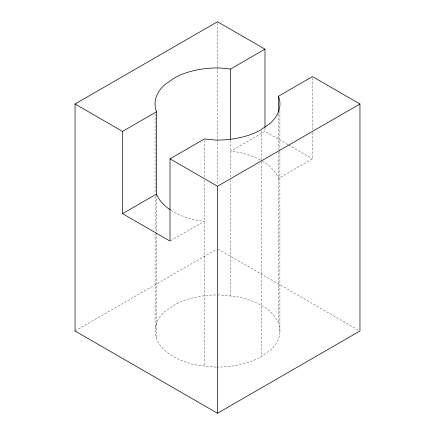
<?xml version="1.0" encoding="UTF-8"?>
<svg xmlns="http://www.w3.org/2000/svg" width="435" height="435" viewBox="0 0 435 435"><rect width="100%" height="100%" fill="white"/><g stroke="black" fill="none" stroke-linecap="round" stroke-linejoin="round"><path stroke-width="0.33" stroke-dasharray="2.17 1.63" d="M287.85 144.616L264.986 131.413L230.583 151.277L236.325 151.864A62.455 36.056 0 0 1 261.979 160.934M170.596 240.74L204.417 221.214L198.675 220.627A62.455 36.056 0 0 1 171.423 210.589M312.471 132.539L312.471 158.829L278.482 178.47A62.455 36.056 0 0 0 262.522 161.254M75.043 331.002L216.325 249.434M288.438 144.953L312.471 158.829M218.087 249.092L358.783 330.328M312.471 77.93L312.471 131.865M279.895 111.034L279.895 150.456M279.895 151.135L279.895 332.601M278.482 113.747L278.482 149.477M278.482 152.174L278.482 323.227M264.986 128.042L264.986 131.413M261.446 130.728L261.446 161.314M261.446 161.994L261.446 356.374M230.583 140.489L230.583 177.105M230.583 179.824L230.583 296.034M217.5 23.109L217.5 66.609M217.5 67.289L217.5 184.87M204.417 140.315L204.417 177.393M204.417 180.09L204.417 365.971M156.518 194.706L156.518 232.083M156.518 232.763L156.518 338.783M155.105 113.954L155.105 193.472M155.105 196.19L155.105 230.854M155.105 233.573L155.105 329.404M216.76 367.058A62.455 36.056 0 0 0 259.662 357.603L270.151 350.398A62.455 36.056 0 0 0 236.325 296.621L220.268 294.979A62.455 36.056 0 0 0 216.88 294.946M216.081 367.053A62.455 36.056 0 0 1 214.732 367.026L198.675 365.384A62.455 36.056 0 0 1 164.849 311.607L175.338 304.402A62.455 36.056 0 0 1 216.2 294.952"/><path stroke-width="0.65" d="M264.986 49.166L230.583 69.029L220.268 67.974A62.455 36.056 0 0 0 175.338 77.397L164.849 84.602A62.455 36.056 0 0 0 156.518 111.773L122.529 131.413L122.529 213.661L170.014 241.077L170.014 158.829L204.417 138.966L214.732 140.021A62.455 36.056 0 0 0 259.662 130.598L270.151 123.393A62.455 36.056 0 0 0 278.482 96.217L312.471 76.582L359.957 103.998L359.957 331.002L217.5 413.25L75.043 331.002L75.043 103.998L217.5 21.75L264.986 49.166L264.986 127.368M122.529 213.661L156.518 194.026L156.518 111.773M170.014 158.829L217.5 186.245L359.957 103.998M75.043 103.998L122.529 131.413M278.482 96.217L278.482 111.724M230.583 69.029L230.583 139.14M217.5 186.245L217.5 413.25M170.226 209.811A62.455 36.056 0 0 1 156.518 194.026"/></g></svg>
